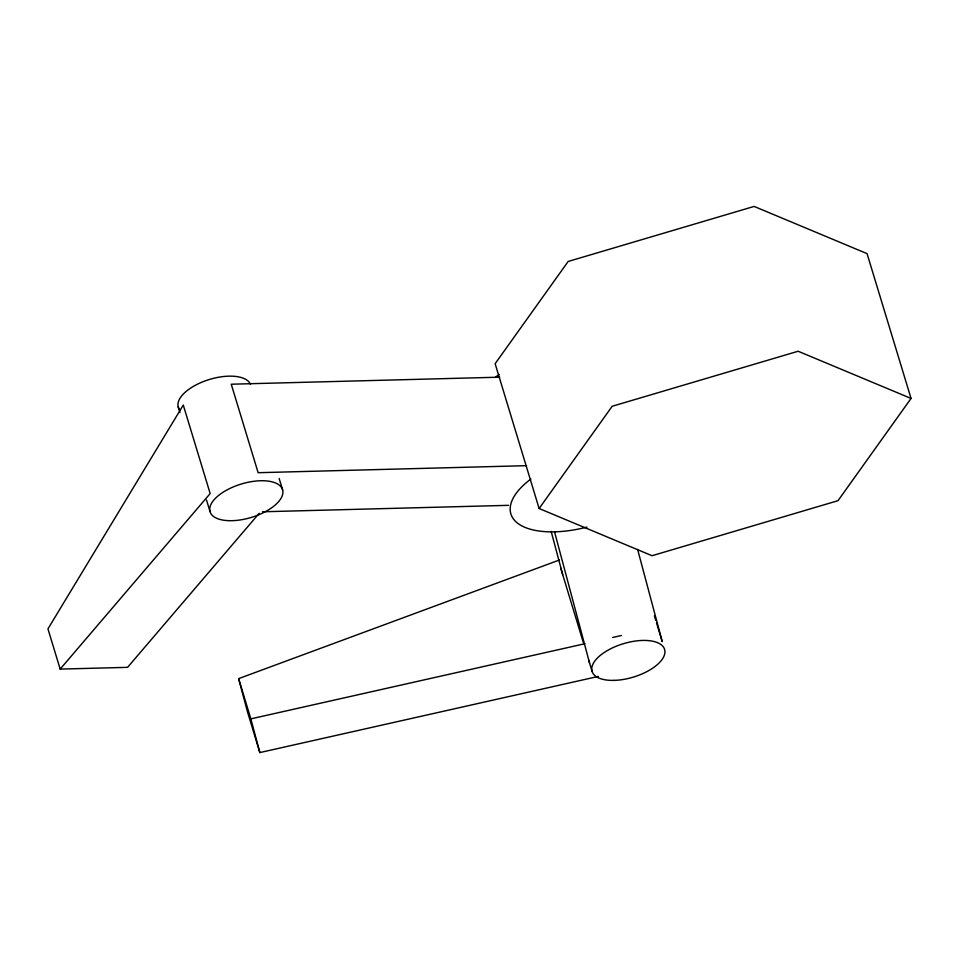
<?xml version="1.0" encoding="UTF-8"?>
<svg xmlns="http://www.w3.org/2000/svg" width="959" height="959" viewBox="0 0 959 959"><rect width="100%" height="100%" fill="white"/><g stroke="black" fill="none" stroke-linecap="round" stroke-linejoin="round"><path stroke-width="1.44" d="M539.126 508.51L612.166 406.28L798.128 351.246L911.05 398.441L838.01 500.682L652.048 555.717L539.126 508.51L495.132 363.701L568.172 261.459L754.134 206.425L867.056 253.632L911.05 398.441M60.177 669.106L210.165 493.561L183.277 405.058L47.95 628.888L60.177 669.106L127.583 667.344L259.194 513.305M598.308 676.431L259.841 752.575L247.626 712.345L238.623 678.636L559.493 559.972M238.623 678.636L250.85 718.866L584.93 643.717M612.657 637.483L621.408 635.505M499.699 377.175L231.251 384.211L258.139 472.703L526.587 465.666M262.418 511.782L508.498 505.333M654.422 615.918L655.728 620.197M656.591 623.05L662.225 641.607L637.627 549.435M560.691 568.004L583.324 642.506M588.718 660.26L592.027 671.156M279.153 478.505L282.641 489.965A37.88 17.43 -16.9 0 1 232.042 520.689A37.88 17.43 -16.9 0 1 224.262 491.499A37.88 17.43 -16.9 0 1 282.641 489.965M178.218 406.88L179.956 412.61M206.509 500.011L209.985 511.471M554.602 532.041L589.581 663.113M551.161 531.406L562.693 574.609M250.85 718.866L259.841 752.575M179.789 409.961A37.88 17.43 -16.9 0 1 205.334 380.831A37.88 17.43 -16.9 0 1 250.491 384.307M586.932 527.102A75.773 34.872 -16.9 0 1 516.661 522.415A75.773 34.872 -16.9 0 1 530.878 479.056M495.863 376.983A75.773 34.872 -16.9 0 1 499.1 374.478M614.084 680.375A37.88 17.43 -16.9 0 0 664.671 649.663A37.88 17.43 -16.9 0 0 606.292 651.185A37.88 17.43 -16.9 0 0 614.084 680.375"/></g></svg>
